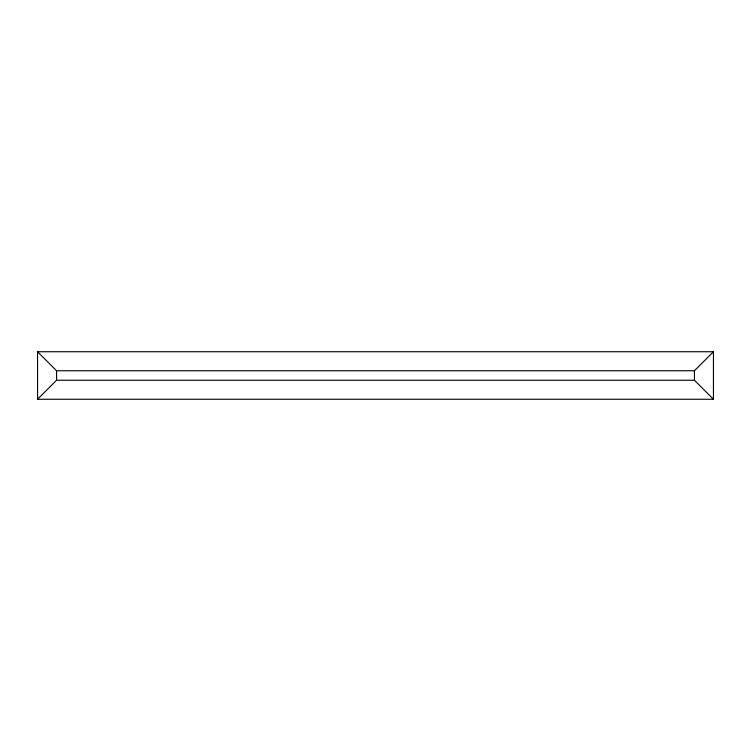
<?xml version="1.0" encoding="UTF-8"?>
<svg xmlns="http://www.w3.org/2000/svg" width="751" height="751" viewBox="0 0 751 751"><rect width="100%" height="100%" fill="white"/><g stroke="black" fill="none" stroke-linecap="round" stroke-linejoin="round"><path stroke-width="1.13" d="M37.55 399.26L56.56 380.25L694.44 380.25L713.45 399.26L713.45 351.74L37.55 351.74L37.55 399.26L713.45 399.26M37.55 351.74L56.56 370.75L694.44 370.75L713.45 351.74M694.44 370.75L694.44 380.25M56.56 370.75L56.56 380.25"/></g></svg>
